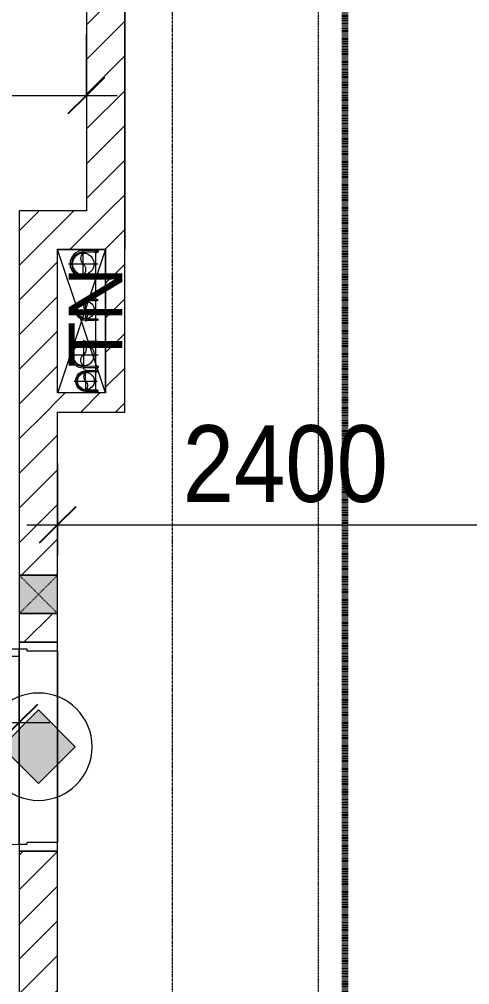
# Model space of a CAD drawing. Header units: millimetres. Extents: x 962 to 241049, y -15958 to 84407.
# Drawn here: x 105032 to 107381, y 62898 to 67937 of the extents above; entities that cross this region are included whole.
import ezdxf

# ---------------------------------------------------------------- set-up
doc = ezdxf.new("R2010")
doc.units = ezdxf.units.MM
for name, pattern in [('1 NÉT CALL OUT', [6, 3, -3]), ('Dash', [6, 3, -3]), ('Dash Dot 3_16_', [7.9375, 4.7625, -1.5875, 0, -1.5875]), ('Grid Line', [22.225, 12.7, -3.175, 3.175, -3.175]), ('IMPORT-CENTER _3_', [10.16, 6.35, -1.27, 1.27, -1.27])]:
    doc.linetypes.add(name, pattern=pattern)
for name, color, linetype, lineweight in [('0-1', 7, 'Continuous', 5), ('0-2', 250, 'Continuous', 9), ('A-ANNO-DIMS', 211, 'Continuous', 9), ('A-ANNO-DIMS-160', 211, 'Continuous', 9), ('A-ANNO-NOTE', 131, 'Continuous', 9), ('A-DETL-3', 90, '1 NÉT CALL OUT', 100), ('A-DETL-GENF-2', 1, 'Continuous', 9), ('A-DOOR-3', 1, 'Continuous', 9), ('A-DOOR-FRAM-1', 1, 'Continuous', 9), ('A-FLOR', 192, 'Continuous', 9), ('A-FLOR-1', 250, 'Continuous', 9), ('A-FLOR-2', 9, 'Continuous', 9), ('A-WALL', 113, 'Continuous', 9), ('A-WALL-3', 113, 'Continuous', 18), ('A-WALL-PATT-2', 111, 'Continuous', 9), ('G-ANNO-SYMB-1', 111, 'Dash Dot 3_16_', 18), ('G-ANNO-TEXT-1', 7, 'Continuous', 9), ('G-IMPT', 8, 'Continuous', 9), ('G-IMPT-2', 8, 'IMPORT-CENTER _3_', 9), ('M-EQPM', 50, 'Continuous', 9), ('S-COLS', 52, 'Continuous', 9), ('S-COLS-1', 52, 'Continuous', 5), ('S-COLS-6', 52, 'Continuous', 18), ('S-COLS-7', 52, 'Dash', 9), ('S-COLS-HDLN', 52, 'Dash', 9), ('S-GRID-1', 1, 'Grid Line', 9)]:
    doc.layers.add(name, color=color, linetype=linetype, lineweight=lineweight)
doc.styles.add('Arial_10', font='arial_0.ttf', dxfattribs={"height": 280})
doc.styles.add('UTM Avo', font='UTM Avo.ttf', dxfattribs={"width": 0.9, "height": 400})
doc.dimstyles.new('1_Dim_chi_tiet_2_5_1', dxfattribs={"dimscale": 304.8, "dimtxt": 399.720379, "dimasz": 0.629921, "dimexe": 0.524934, "dimexo": 0.0625, "dimgap": 0.052493, "dimtad": 1, "dimdec": 0, "dimrnd": 5, "dimzin": 0, "dimdsep": 46, "dimtxsty": 'UTM Avo', "dimblk1": 'OBLIQUE', "dimblk2": 'OBLIQUE', "dimsah": 1, "dimcen": 0.09, "dimdle": 0.524934, "dimazin": 0, "dimtfac": 1, "dimtdec": 4, "dimtix": 1, "dimtmove": 0, "dimatfit": 3, "dimfxl": 1.049869, "dimfxlon": 1, "dimtvp": 1, "dimtolj": 1, "dimtzin": 0, "dimarcsym": 2})
pattern_1 = [(45, (63179.03, 0), (-90.50967, 90.50967), [])]

# ---------------------------------------------------------------- blocks, each defined once
blk = doc.blocks.new('NCV_TKTC_KET CAU_rvt-1-TKCS_MB TẦNG 1')
at = {"layer": 'A-FLOR-1'}
for p, q in [((42052.7, 66734.9), (42302.6, 66734.9)), ((42052.7, 65986.9), (42052.7, 66734.9))]:
    blk.add_line(p, q, dxfattribs=at)
blk = doc.blocks.new('NCV_TKTC_TANG 1_rvt-1-TKCS_MB TẦNG 1')
at = {"layer": 'A-FLOR-2'}
for p, q in [((41852.6, 63630.3), (41852.6, 64650.3)), ((41852.6, 64650.3), (41852.6, 63630.3)), ((42052.6, 63640.3), (42052.6, 64640.3))]:
    blk.add_line(p, q, dxfattribs=at)
blk = doc.blocks.new('TKTC_XREF_251221_MB TANG 1 - TKTC_XREF_260130_MB TANG 1_dwg_CUM U_DN100-4202115-TKCS_MB TẦNG 1')
at = {"layer": 'G-IMPT'}
blk.add_hatch(color=256, dxfattribs=at).paths.add_polyline_path([(0, -61), (0, -57), (14.8, -55.1), (28.5, -49.4), (40.3, -40.3), (49.4, -28.5), (55.1, -14.8), (57, 0), (55.1, 14.8), (49.4, 28.5), (40.3, 40.3), (28.5, 49.4), (14.8, 55.1), (0, 57), (0, 61), (15.8, 58.9), (30.5, 52.8), (43.1, 43.1), (52.8, 30.5), (58.9, 15.8), (61, 0), (58.9, -15.8), (52.8, -30.5), (43.1, -43.1), (30.5, -52.8), (15.8, -58.9)])
for p, q in [((-79.1, 66.6), (-79.1, 63.4)), ((-76.6, 66.6), (-76.6, 63.4)), ((-74.6, 66.6), (-74.6, 63.4)), ((-72.7, 69.3), (-72.7, 60.7)), ((-66.9, 67.9), (-71.7, 67.9)), ((-65, 69), (0, 69)), ((-66.9, 62.1), (-71.7, 62.1)), ((-79.1, -63.4), (-79.1, -66.6)), ((-76.6, -63.4), (-76.6, -66.6)), ((-74.6, -63.4), (-74.6, -66.6)), ((-72.7, -60.7), (-72.7, -69.3)), ((-66.9, -62.1), (-71.7, -62.1)), ((-66.9, -67.9), (-71.7, -67.9)), ((-65, -69), (0, -69))]:
    blk.add_line(p, q, dxfattribs=at)
at = {"layer": 'G-IMPT', "flags": 128}
for points in [[(-72.7, 67.6), (-78.1, 67.6), (-78.1, 62.4), (-72.7, 62.4)], [(-71.7, 59.2), (-66.9, 59.2), (-66.9, 70.8), (-71.7, 70.8)], [(-66.9, 70.8), (-66.9, 72.7), (-65, 72.7), (-65, 57.3), (-66.9, 57.3), (-66.9, 59.2)], [(-65, 61), (0, 61), (0, 57)], [(-72.7, -62.4), (-78.1, -62.4), (-78.1, -67.6), (-72.7, -67.6)], [(-71.7, -70.8), (-66.9, -70.8), (-66.9, -59.2), (-71.7, -59.2)], [(-66.9, -59.2), (-66.9, -57.3), (-65, -57.3), (-65, -72.7), (-66.9, -72.7), (-66.9, -70.8)], [(-65, -61), (0, -61), (0, -57)]]:
    blk.add_lwpolyline(points, dxfattribs=at)
at = {"layer": 'G-IMPT'}
for centre, radius, start, end in [((-78.1, 66.6), 0.96, 90, 180), ((-71.1, 69.3), 1.56, 112.61986, 247.38014), ((-67.9, 65), 4.8, 143.1301, 216.8699), ((0, 0), 69, 270, 90), ((-78.1, 63.4), 0.96, 180, 270), ((-71.1, 60.7), 1.56, 112.61986, 247.38014), ((0, 0), 61, 270, 90), ((0, 0), 57, 270, 90), ((-78.1, -63.4), 0.96, 90, 180), ((-71.1, -60.7), 1.56, 112.61986, 247.38014), ((-67.9, -65), 4.8, 143.1301, 216.8699), ((-78.1, -66.6), 0.96, 180, 270), ((-71.1, -69.3), 1.56, 112.61986, 247.38014)]:
    blk.add_arc(centre, radius, start, end, dxfattribs=at)
blk = doc.blocks.new('TKTC_XREF_251221_MB TANG 1 - TKTC_XREF_260130_MB TANG 1_dwg_$cc-4202117-TKCS_MB TẦNG 1')
at = {"layer": 'G-IMPT'}
blk.add_circle((0, 0), 0.5, dxfattribs=at)
for centre, radius, start, end in [((0, 0), 0.5, 90, 270), ((0.188, 0.25), 0.313, 126.8699, 233.1301), ((-0.188, -0.25), 0.313, 306.8699, 53.1301)]:
    blk.add_arc(centre, radius, start, end, dxfattribs=at)
at = {"layer": 'G-IMPT-2'}
for p, q in [((0, -0.673), (0, 0.673)), ((-0.673, 0), (0.673, 0))]:
    blk.add_line(p, q, dxfattribs=at)
blk = doc.blocks.new('TKTC_XREF_251221_MB TANG 1 - TKTC_XREF_260130_MB TANG 1_dwg_$cc-V131-TKCS_MB TẦNG 1')
at = {"layer": 'G-IMPT'}
blk.add_circle((0, 0), 0.5, dxfattribs=at)
for centre, radius, start, end in [((0, 0), 0.5, 90, 270), ((0.188, 0.25), 0.313, 126.8699, 233.1301), ((-0.188, -0.25), 0.313, 306.8699, 53.1301)]:
    blk.add_arc(centre, radius, start, end, dxfattribs=at)
at = {"layer": 'G-IMPT-2'}
for p, q in [((0, -0.673), (0, 0.673)), ((-0.673, 0), (0.673, 0))]:
    blk.add_line(p, q, dxfattribs=at)
blk = doc.blocks.new('TKTC_XREF_251221_MB TANG 1 - TKTC_XREF_260130_MB TANG 1_dwg_CUM U_DN100-4202112-TKCS_MB TẦNG 1')
at = {"layer": 'G-IMPT'}
blk.add_hatch(color=256, dxfattribs=at).paths.add_polyline_path([(0, 61), (0, 57), (14.8, 55.1), (28.5, 49.4), (40.3, 40.3), (49.4, 28.5), (55.1, 14.8), (57, 0), (55.1, -14.8), (49.4, -28.5), (40.3, -40.3), (28.5, -49.4), (14.8, -55.1), (0, -57), (0, -61), (15.8, -58.9), (30.5, -52.8), (43.1, -43.1), (52.8, -30.5), (59.7, -9.6), (61, 0), (58.9, 15.8), (52.8, 30.5), (43.1, 43.1), (30.5, 52.8), (15.8, 58.9)])
for p, q in [((-79.1, 66.6), (-79.1, 63.4)), ((-76.6, 66.6), (-76.6, 63.4)), ((-74.6, 66.6), (-74.6, 63.4)), ((-72.7, 69.3), (-72.7, 60.7)), ((-66.9, 67.9), (-71.7, 67.9)), ((-66.9, 62.1), (-71.7, 62.1)), ((-65, 69), (0, 69)), ((-79.1, -63.4), (-79.1, -66.6)), ((-76.6, -63.4), (-76.6, -66.6)), ((-74.6, -63.4), (-74.6, -66.6)), ((-72.7, -60.7), (-72.7, -69.3)), ((-66.9, -62.1), (-71.7, -62.1)), ((-66.9, -67.9), (-71.7, -67.9)), ((-65, -69), (0, -69))]:
    blk.add_line(p, q, dxfattribs=at)
at = {"layer": 'G-IMPT', "flags": 128}
for points in [[(-72.7, 67.6), (-78.1, 67.6), (-78.1, 62.4), (-72.7, 62.4)], [(-71.7, 59.2), (-66.9, 59.2), (-66.9, 70.8), (-71.7, 70.8)], [(-66.9, 70.8), (-66.9, 72.7), (-65, 72.7), (-65, 57.3), (-66.9, 57.3), (-66.9, 59.2)], [(-65, 61), (0, 61), (0, 57)], [(-72.7, -62.4), (-78.1, -62.4), (-78.1, -67.6), (-72.7, -67.6)], [(-71.7, -70.8), (-66.9, -70.8), (-66.9, -59.2), (-71.7, -59.2)], [(-66.9, -59.2), (-66.9, -57.3), (-65, -57.3), (-65, -72.7), (-66.9, -72.7), (-66.9, -70.8)], [(-65, -61), (0, -61), (0, -57)]]:
    blk.add_lwpolyline(points, dxfattribs=at)
at = {"layer": 'G-IMPT'}
for centre, radius, start, end in [((-78.1, 66.6), 0.96, 90, 180), ((-78.1, 63.4), 0.96, 180, 270), ((-71.1, 69.3), 1.56, 112.6199, 247.3801), ((-67.9, 65), 4.8, 143.1301, 216.8699), ((-71.1, 60.7), 1.56, 112.6199, 247.3801), ((0, 0), 69, 270, 90), ((0, 0), 61, 270, 90), ((0, 0), 57, 270, 90), ((-78.1, -63.4), 0.96, 90, 180), ((-78.1, -66.6), 0.96, 180, 270), ((-71.1, -60.7), 1.56, 112.6199, 247.3801), ((-67.9, -65), 4.8, 143.1301, 216.8699), ((-71.1, -69.3), 1.56, 112.6199, 247.3801)]:
    blk.add_arc(centre, radius, start, end, dxfattribs=at)
blk = doc.blocks.new('TKTC_XREF_251221_MB TANG 1 - TKTC_XREF_260130_MB TANG 1_dwg_$cc-4202114-TKCS_MB TẦNG 1')
at = {"layer": 'G-IMPT'}
blk.add_circle((0, 0), 0.5, dxfattribs=at)
for centre, radius, start, end in [((0, 0), 0.5, 90, 270), ((0.188, 0.25), 0.313, 126.8699, 233.1301), ((-0.188, -0.25), 0.313, 306.8699, 53.1301)]:
    blk.add_arc(centre, radius, start, end, dxfattribs=at)
at = {"layer": 'G-IMPT-2'}
for p, q in [((0, -0.673), (0, 0.673)), ((-0.673, 0), (0.673, 0))]:
    blk.add_line(p, q, dxfattribs=at)
blk = doc.blocks.new('TKTC_XREF_251221_MB TANG 1 - TKTC_XREF_260130_MB TANG 1_dwg_$cc-4202118-TKCS_MB TẦNG 1')
at = {"layer": 'G-IMPT'}
blk.add_circle((0, 0), 0.5, dxfattribs=at)
for centre, radius, start, end in [((0, 0), 0.5, 90, 270), ((0.188, 0.25), 0.313, 126.8699, 233.1301), ((-0.188, -0.25), 0.313, 306.8699, 53.1301)]:
    blk.add_arc(centre, radius, start, end, dxfattribs=at)
at = {"layer": 'G-IMPT-2'}
for p, q in [((0, -0.673), (0, 0.673)), ((-0.673, 0), (0.673, 0))]:
    blk.add_line(p, q, dxfattribs=at)
blk = doc.blocks.new('TKTC_XREF_251221_MB TANG 1 - TKTC_XREF_260130_MB TANG 1_dwg-4202109-TKCS_MB TẦNG 1')
at = {"layer": 'G-IMPT'}
blk.add_line((-160899.7, -335359.7), (-160899.7, -334609.7), dxfattribs=at)
at = {"layer": 'G-IMPT', "flags": 128}
blk.add_lwpolyline([(-160874, -334609.7), (-160850.5, -334609.9), (-160850.5, -335359.7)], dxfattribs=at)
for name, p, xscale, yscale, zscale, rotation in [('TKTC_XREF_251221_MB TANG 1 - TKTC_XREF_260130_MB TANG 1_dwg_$cc-4202114-TKCS_MB TẦNG 1', (-160965.6, -334686.8), 113.7150000000092, 113.7150000000092, 113.7150000000092, 0.04476088158440977), ('TKTC_XREF_251221_MB TANG 1 - TKTC_XREF_260130_MB TANG 1_dwg_CUM U_DN100-4202112-TKCS_MB TẦNG 1', (-160965.6, -334686), 0.9975000000000005, 0.9975000000000005, 0.9975000000000005, 180.0467435561312), ('TKTC_XREF_251221_MB TANG 1 - TKTC_XREF_260130_MB TANG 1_dwg_$cc-4202118-TKCS_MB TẦNG 1', (-160953, -334927.1), 90.0000000000512, 90.0000000000512, 90.0000000000512, 0.419778997776333), ('TKTC_XREF_251221_MB TANG 1 - TKTC_XREF_260130_MB TANG 1_dwg_CUM U_DN100-4202112-TKCS_MB TẦNG 1', (-160964.7, -335160.3), 0.9974999999999966, 0.9974999999999966, 0.9974999999999966, 180.0467435564899), ('TKTC_XREF_251221_MB TANG 1 - TKTC_XREF_260130_MB TANG 1_dwg_$cc-4202117-TKCS_MB TẦNG 1', (-160952.6, -335298.2), 90.0000000000512, 90.0000000000512, 90.0000000000512, 0.419778997776333)]:
    blk.add_blockref(name, p, dxfattribs=dict(xscale=xscale, yscale=yscale, zscale=zscale, rotation=rotation))
at = {"extrusion": (0, 0, -1)}
for name, p, xscale, yscale, zscale, rotation in [('TKTC_XREF_251221_MB TANG 1 - TKTC_XREF_260130_MB TANG 1_dwg_CUM U_DN100-4202115-TKCS_MB TẦNG 1', (160951.1, -334927.1), 0.7894736842105242, 0.7894736842105242, -0.7894736842105241, 359.5802210006287), ('TKTC_XREF_251221_MB TANG 1 - TKTC_XREF_260130_MB TANG 1_dwg_$cc-V131-TKCS_MB TẦNG 1', (160964.7, -335160.3), 113.7150000000092, 113.7150000000092, -113.7150000000092, 179.9532564459116), ('TKTC_XREF_251221_MB TANG 1 - TKTC_XREF_260130_MB TANG 1_dwg_CUM U_DN100-4202115-TKCS_MB TẦNG 1', (160950.7, -335298.2), 0.7894736842105242, 0.7894736842105242, -0.7894736842105241, 359.5802210006287)]:
    blk.add_blockref(name, p, dxfattribs=dict(at, xscale=xscale, yscale=yscale, zscale=zscale, rotation=rotation))
blk = doc.blocks.new('TKTC_XREF_251221_MB TANG 1 - TKTC_XREF_251221_MB TANG 1-2038492-TKCS_MB TẦNG 1')
blk.add_blockref('TKTC_XREF_251221_MB TANG 1 - TKTC_XREF_260130_MB TANG 1_dwg-4202109-TKCS_MB TẦNG 1', (169499.1, 384109.7))
blk = doc.blocks.new('G1_SOF - BO TRU - 200x200-3050151-TKCS_MB TẦNG 1')
at = {"layer": 'S-COLS-HDLN'}
for p, q in [((-100, 100), (100, -100)), ((100, 100), (-100, -100))]:
    blk.add_line(p, q, dxfattribs=at)
blk = doc.blocks.new('FD_05 - FD_05-1000x2200mm-835434-TKCS_MB TẦNG 1')
at = {"layer": 'A-DETL-GENF-2'}
for p, q in [((470, 100), (470, 1120)), ((470, 1120), (510, 1120)), ((510, 1120), (510, 100)), ((510, 100), (470, 100))]:
    blk.add_line(p, q, dxfattribs=at)
blk.add_arc((510, 100), 1020, 92.2475, 180, dxfattribs=at)
at = {"layer": 'A-DOOR-FRAM-1'}
for p, q in [((-510, 100), (-545, 100)), ((-545, 100), (-545, -100)), ((-510, 60), (-510, 100)), ((-500, 60), (-510, 60)), ((-500, -100), (-500, 60)), ((510, 60), (500, 60)), ((500, 60), (500, -100)), ((545, 100), (510, 100)), ((510, 100), (510, 60)), ((545, -100), (545, 100)), ((-545, -100), (-500, -100)), ((500, -100), (545, -100))]:
    blk.add_line(p, q, dxfattribs=at)
blk = doc.blocks.new('HDNDCT_GHI CHÚ CỬA CHỐNG CHÁY EI30 - HDNDCT_GHI CHÚ CỬA CHỐNG CHÁY EI30-2461928-TKCS_MB TẦNG 1')
at = {"layer": 'A-ANNO-NOTE'}
blk.add_hatch(color=256, dxfattribs=at).paths.add_polyline_path([(-1.2, 0), (0, 1.2), (1.2, 0), (0, -1.2)])
for p, q in [((0, 1.2), (-1.2, 0)), ((1.2, 0), (0, 1.2)), ((-1.2, 0), (0, -1.2)), ((0, -1.2), (1.2, 0))]:
    blk.add_line(p, q, dxfattribs=at)
for start, end in [(360, 180), (180, 360)]:
    blk.add_arc((0, 0), 1.75, start, end, dxfattribs=at)
blk = doc.blocks.new('DIMBLOCK322-TKCS_MB TẦNG 1')
at = {"layer": 'A-ANNO-DIMS-160'}
for p, q in [((105231.7, 65618.4), (105231.7, 65138.4)), ((105231.7, 65298.4), (105231.7, 65618.4)), ((107631.6, 65618.4), (107631.6, 65138.4)), ((107631.6, 65298.4), (107631.6, 65618.4)), ((105071.7, 65298.4), (107791.6, 65298.4))]:
    blk.add_line(p, q, dxfattribs=at)
at = {"layer": 'A-ANNO-DIMS-160', "lineweight": 25}
for p, q in [((105231.7, 65298.4), (105327.7, 65394.4)), ((107631.6, 65298.4), (107727.6, 65394.4)), ((105231.7, 65298.4), (105135.7, 65202.4)), ((107631.6, 65298.4), (107535.6, 65202.4))]:
    blk.add_line(p, q, dxfattribs=at)
at = {"layer": 'A-ANNO-DIMS-160', "color": 0, "insert": (105883.9, 65818), "char_height": 400, "width": 1314.636, "attachment_point": 1, "line_spacing_factor": 1.110334, "style": 'UTM Avo'}
blk.add_mtext('2400', dxfattribs=at)
blk = doc.blocks.new('_Oblique')
at = {"color": 0, "linetype": 'ByBlock', "lineweight": -2}
blk.add_line((-0.5, -0.5), (0.5, 0.5), dxfattribs=at)
blk = doc.blocks.new('DIMBLOCK362-TKCS_MB TẦNG 1')
at = {"layer": 'A-ANNO-DIMS-160'}
for p, q in [((98231.6, 64586.2), (98231.6, 64106.2)), ((98231.6, 64266.2), (98231.6, 64586.2)), ((105031.7, 64586.2), (105031.7, 64106.2)), ((105031.7, 64266.2), (105031.7, 64586.2)), ((98071.6, 64266.2), (105191.7, 64266.2))]:
    blk.add_line(p, q, dxfattribs=at)
at = {"layer": 'A-ANNO-DIMS-160', "lineweight": 25}
for p, q in [((98231.6, 64266.2), (98327.6, 64362.2)), ((105031.7, 64266.2), (105127.7, 64362.2)), ((98231.6, 64266.2), (98135.6, 64170.2)), ((105031.7, 64266.2), (104935.7, 64170.2))]:
    blk.add_line(p, q, dxfattribs=at)
at = {"layer": 'A-ANNO-DIMS-160', "color": 0, "insert": (101083.9, 64785.8), "char_height": 400, "width": 1314.636, "attachment_point": 1, "line_spacing_factor": 1.110334, "style": 'UTM Avo'}
blk.add_mtext('6800', dxfattribs=at)
blk = doc.blocks.new('DIMBLOCK363-TKCS_MB TẦNG 1')
at = {"layer": 'A-ANNO-DIMS-160'}
for p, q in [((97031.6, 67859.1), (97031.6, 67379.1)), ((97031.6, 67539.1), (97031.6, 67859.1)), ((105381.6, 67859.1), (105381.6, 67379.1)), ((105381.6, 67539.1), (105381.6, 67859.1)), ((96871.6, 67539.1), (105541.6, 67539.1))]:
    blk.add_line(p, q, dxfattribs=at)
at = {"layer": 'A-ANNO-DIMS-160', "lineweight": 25}
for p, q in [((97031.6, 67539.1), (97127.6, 67635.1)), ((105381.6, 67539.1), (105477.6, 67635.1)), ((97031.6, 67539.1), (96935.6, 67443.1)), ((105381.6, 67539.1), (105285.6, 67443.1))]:
    blk.add_line(p, q, dxfattribs=at)
at = {"layer": 'A-ANNO-DIMS-160', "color": 0, "insert": (100658.8, 68058.8), "char_height": 400, "width": 1314.636, "attachment_point": 1, "line_spacing_factor": 1.110334, "style": 'UTM Avo'}
blk.add_mtext('8350', dxfattribs=at)

msp = doc.modelspace()

# ---------------------------------------------------------------- hatches: boundary and pattern name
at = {"layer": 'A-WALL-PATT-2'}
h = msp.add_hatch(dxfattribs=at)
h.set_pattern_fill('FP_1', color=256, style=0, pattern_type=2)
h.set_pattern_definition(pattern_1)
h.paths.add_polyline_path([(105381.6, 66936.9), (105581.6, 66936.9), (105581.6, 70036.9), (105381.6, 70036.9), (105381.6, 67001.9)])
h = msp.add_hatch(dxfattribs=at)
h.set_pattern_fill('FP_1', color=256, style=0, pattern_type=2)
h.set_pattern_definition(pattern_1)
h.paths.add_polyline_path([(105031.7, 66736.9), (105581.6, 66737.4), (105581.6, 66936.9), (105031.7, 66936.9)])
h = msp.add_hatch(dxfattribs=at)
h.set_pattern_fill('FP_1', color=256, style=0, pattern_type=2)
h.set_pattern_definition(pattern_1)
h.paths.add_polyline_path([(105031.7, 65886.9), (105231.7, 65886.9), (105231.7, 66736.9), (105031.7, 66736.9), (105031.7, 65943.7)])
h = msp.add_hatch(dxfattribs=at)
h.set_pattern_fill('FP_1', color=256, style=0, pattern_type=2)
h.set_pattern_definition(pattern_1)
h.paths.add_polyline_path([(105581.7, 65986.9), (105581.7, 66736.9), (105481.7, 66736.9), (105481.7, 65986.9)])
h = msp.add_hatch(dxfattribs=at)
h.set_pattern_fill('FP_1', color=256, style=0, pattern_type=2)
h.set_pattern_definition(pattern_1)
h.paths.add_polyline_path([(105231.7, 65886.9), (105581.7, 65886.9), (105581.7, 65986.9), (105231.7, 65986.9), (105231.7, 65943.7)])
h = msp.add_hatch(dxfattribs=at)
h.set_pattern_fill('FP_1', color=256, style=0, pattern_type=2)
h.set_pattern_definition(pattern_1)
h.paths.add_polyline_path([(105231.7, 61836.9), (105231.7, 63595.3), (105031.7, 63595.3), (105031.7, 61836.9)])
h.paths.add_polyline_path([(105231.7, 64685.3), (105231.7, 64835.3), (105031.7, 64835.3), (105031.7, 64685.3)])
h.paths.add_polyline_path([(105231.7, 65035.3), (105231.7, 65886.9), (105031.7, 65886.9), (105031.7, 65035.3), (105189.3, 65035.3)])
at = {"layer": 'S-COLS-1'}
msp.add_hatch(color=256, dxfattribs=at).paths.add_polyline_path([(105031.7, 64835.3), (105231.7, 64835.3), (105231.7, 65035.3), (105031.7, 65035.3), (105031.7, 64885.6)])

# ---------------------------------------------------------------- linework, layer by layer
at = {"layer": '0-2'}
for p, q in [((105481.7, 66734.9), (105231.7, 66734.9)), ((105481.3, 65986.8), (105231.7, 66734.5)), ((105232.2, 65986.9), (105481.7, 66734))]:
    msp.add_line(p, q, dxfattribs=at)
at = {"layer": 'A-DETL-3'}
msp.add_line((106731.6, 54335.3), (106731.6, 71435.3), dxfattribs=at)
at = {"layer": 'A-FLOR'}
msp.add_line((105581.7, 70036.9), (105581.7, 66737.4), dxfattribs=at)
at = {"layer": 'A-WALL'}
for p, q in [((105031.7, 65035.3), (105231.7, 65035.3)), ((105231.7, 64835.3), (105031.7, 64835.3)), ((105031.7, 63630.3), (105031.7, 64650.3)), ((105231.7, 64640.3), (105231.7, 63640.3))]:
    msp.add_line(p, q, dxfattribs=at)
at = {"layer": 'A-WALL-3'}
for p, q in [((105581.6, 66736.9), (105581.6, 70036.9)), ((105381.6, 69836.9), (105381.6, 66936.9)), ((105381.6, 66936.9), (105031.7, 66936.9)), ((105031.7, 66936.9), (105031.7, 65035.3)), ((105231.7, 66736.9), (105481.7, 66736.9)), ((105231.7, 65986.9), (105231.7, 66736.9)), ((105481.7, 66736.9), (105481.7, 65986.9)), ((105581.7, 65886.9), (105581.7, 66736.9)), ((105481.7, 65986.9), (105231.7, 65986.9)), ((105231.7, 65886.9), (105581.7, 65886.9)), ((105231.7, 65035.3), (105231.7, 65886.9)), ((105031.7, 64835.3), (105031.7, 64685.3)), ((105231.7, 64685.3), (105231.7, 64835.3)), ((105031.7, 64685.3), (105231.7, 64685.3)), ((105031.7, 63595.3), (105031.7, 61836.9)), ((105231.7, 63595.3), (105031.7, 63595.3)), ((105231.7, 61836.9), (105231.7, 63595.3))]:
    msp.add_line(p, q, dxfattribs=at)
at = {"layer": 'G-ANNO-SYMB-1'}
msp.add_line((106590.4, 84025.7), (106590.4, 9773.9), dxfattribs=at)
at = {"layer": 'S-COLS'}
for p, q in [((105231.7, 65035.3), (105031.7, 65035.3)), ((105031.7, 64835.3), (105231.7, 64835.3))]:
    msp.add_line(p, q, dxfattribs=at)
at = {"layer": 'S-COLS-6'}
for p, q in [((105031.7, 65035.3), (105031.7, 64835.3)), ((105231.7, 64835.3), (105231.7, 65035.3))]:
    msp.add_line(p, q, dxfattribs=at)
at = {"layer": 'S-GRID-1'}
msp.add_line((105831.6, 15532), (105831.6, 78459.2), dxfattribs=at)

# ---------------------------------------------------------------- block references
at = {"layer": '0-1'}
for name in ['NCV_TKTC_KET CAU_rvt-1-TKCS_MB TẦNG 1', 'NCV_TKTC_TANG 1_rvt-1-TKCS_MB TẦNG 1']:
    msp.add_blockref(name, (63179, 0), dxfattribs=at)
at = {"layer": 'A-ANNO-NOTE', "xscale": 160, "yscale": 160, "zscale": 160}
msp.add_blockref('HDNDCT_GHI CHÚ CỬA CHỐNG CHÁY EI30 - HDNDCT_GHI CHÚ CỬA CHỐNG CHÁY EI30-2461928-TKCS_MB TẦNG 1', (105131.7, 64140.3), dxfattribs=at)
at = {"layer": 'A-DOOR-3', "rotation": 89.99999999999991}
msp.add_blockref('FD_05 - FD_05-1000x2200mm-835434-TKCS_MB TẦNG 1', (105131.7, 64140.3), dxfattribs=at)
at = {"layer": 'M-EQPM'}
msp.add_blockref('TKTC_XREF_251221_MB TANG 1 - TKTC_XREF_251221_MB TANG 1-2038492-TKCS_MB TẦNG 1', (96831.6, 17236.9), dxfattribs=at)
at = {"layer": 'S-COLS-7'}
msp.add_blockref('G1_SOF - BO TRU - 200x200-3050151-TKCS_MB TẦNG 1', (105131.7, 64935.3), dxfattribs=at)

# ---------------------------------------------------------------- texts
at = {"layer": 'G-ANNO-TEXT-1', "insert": (105429, 66381.4), "char_height": 280, "width": 624, "attachment_point": 5, "rotation": 90, "line_spacing_factor": 0.936439, "style": 'Arial_10'}
msp.add_mtext('\\pt79.9988,160.0004,239.9992,320.0008,399.9996,480.0012,560,639.9988,720.0004,799.9992,880.0008,959.9996,1040.0012,1120,1199.9988,1280.0004,1359.9992,1440.0008,1519.9996,1600.0012,1680,1759.9988,1840.0004,1919.9992,2000.0008,2079.9996,2160.0012,2240,2319.9988,2400.0004,2479.9992,2560.0008;TN', dxfattribs=at)

# ---------------------------------------------------------------- dimensions: what is measured, and where the dimension line sits
at = {"layer": 'A-ANNO-DIMS'}
for base, p1, p2, override, picture, middle in [((105381.6, 67539.1), (97031.6, 67859.1), (105381.6, 67859.1), {"dimpost": '<>', "dimfxl": 8350}, 'DIMBLOCK363-TKCS_MB TẦNG 1', (101206.6, 67762.1)), ((107631.6, 65298.4), (105231.7, 65618.4), (107631.6, 65618.4), {"dimpost": '<>', "dimfxl": 2399.928669}, 'DIMBLOCK322-TKCS_MB TẦNG 1', (106431.6, 65521.4)), ((105031.7, 64266.2), (98231.6, 64586.2), (105031.7, 64586.2), {"dimpost": '<>', "dimfxl": 6800.071331}, 'DIMBLOCK362-TKCS_MB TẦNG 1', (101631.6, 64489.2))]:
    dim = msp.add_linear_dim(base=base, p1=p1, p2=p2, dimstyle='1_Dim_chi_tiet_2_5_1', override=override, dxfattribs=at)
    dim.commit()
    dim.dimension.update_dxf_attribs({"geometry": picture, "text_midpoint": middle})

doc.saveas('drawing.dxf')
